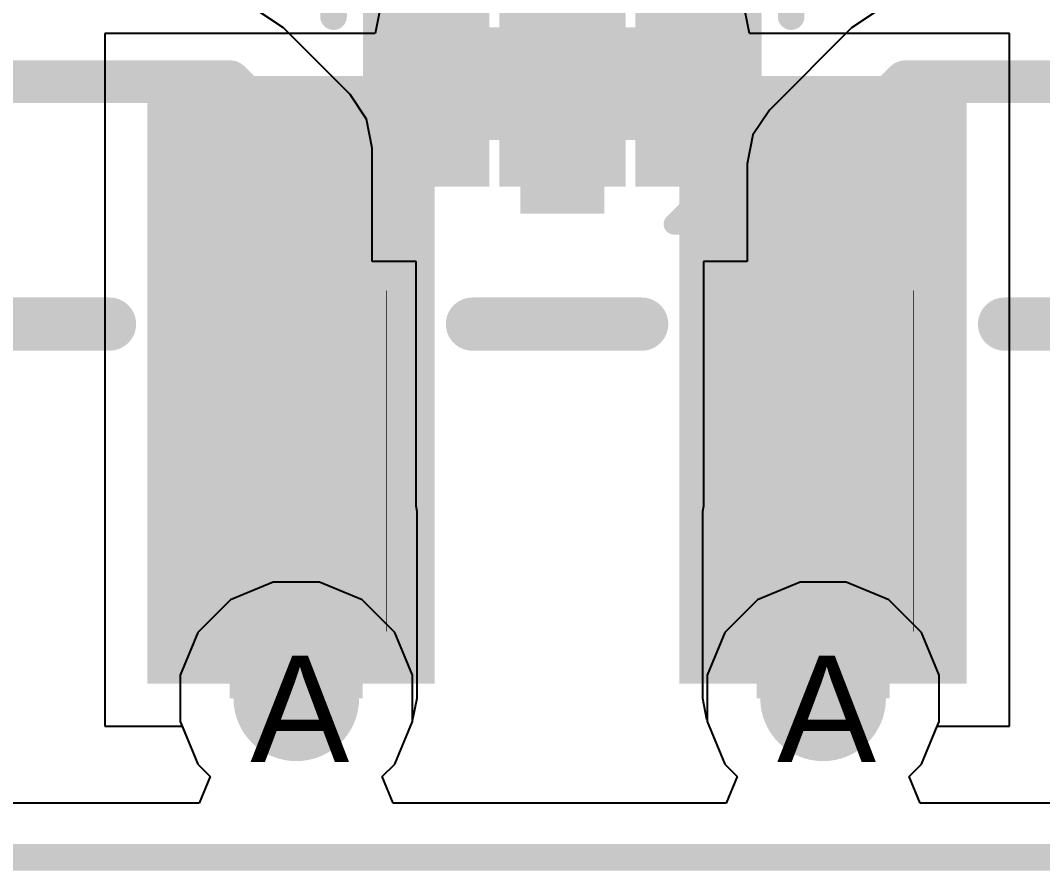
# Model space of a CAD drawing. Header units: inches. Extents: x 0 to 5271, y 0 to 5417.
# Drawn here: x 84.535 to 89.414, y -0.064 to 3.996 of the extents above; entities that cross this region are included whole.
import ezdxf

# ---------------------------------------------------------------- set-up
doc = ezdxf.new("R2010")
doc.units = ezdxf.units.IN
for name, color, linetype in [('Board_Outline', 216, 'Continuous'), ('Bottom Layer', 5, 'Continuous'), ('Bottom Overlay', 54, 'Continuous'), ('Bottom Paste', 16, 'Continuous'), ('Bottom Solder', 6, 'Continuous'), ('Drill Drawing', 1, 'Continuous'), ('L2_GND1', 16, 'Continuous'), ('L3_SIG1', 76, 'Continuous'), ('L4_PWR', 90, 'Continuous'), ('L5_GND2', 156, 'Continuous'), ('L6_SIG2', 130, 'Continuous'), ('L7_GND3', 216, 'Continuous'), ('Top Layer', 1, 'Continuous'), ('Top Overlay', 2, 'Continuous'), ('Top Paste', 8, 'Continuous'), ('Top Solder', 216, 'Continuous'), ('Via Holes', 16, 'Continuous')]:
    doc.layers.add(name, color=color, linetype=linetype)
doc.styles.add('Arial', font='', dxfattribs={"height": 0.2})
doc.styles.get('Arial').set_extended_font_data('Arial')

# ---------------------------------------------------------------- blocks, each defined once
blk = doc.blocks.new('PZ254_2_10_S_169')
at = {"layer": 'Top Layer'}
for points in [[(-6.985, 4.2), (-5.715, 4.2), (-5.715, 1.4), (-6.985, 1.4)], [(-4.445, 4.2), (-3.175, 4.2), (-3.175, 1.4), (-4.445, 1.4)]]:
    blk.add_hatch(color=1, dxfattribs=at).paths.add_polyline_path(points)
at = {"layer": 'Top Paste'}
for points in [[(-6.985, 4.2), (-5.715, 4.2), (-5.715, 1.4), (-6.985, 1.4)], [(-4.445, 4.2), (-3.175, 4.2), (-3.175, 1.4), (-4.445, 1.4)]]:
    blk.add_hatch(color=8, dxfattribs=at).paths.add_polyline_path(points)
at = {"layer": 'Top Solder'}
for points in [[(-7.0358, 4.2508), (-5.6642, 4.2508), (-5.6642, 1.3492), (-7.0358, 1.3492)], [(-4.4958, 4.2508), (-3.1242, 4.2508), (-3.1242, 1.3492), (-4.4958, 1.3492)]]:
    blk.add_hatch(color=216, dxfattribs=at).paths.add_polyline_path(points)
at = {"layer": 'Top Overlay'}
for points in [[(-7.2161, 2.5341, 0.254, 0.254, 0), (-8.0239, 2.5341, 0.254, 0.254, 0)], [(-4.6761, 2.5341, 0.254, 0.254, 0), (-5.4839, 2.5341, 0.254, 0.254, 0)], [(-2.1361, 2.5341, 0.254, 0.254, 0), (-2.9439, 2.5341, 0.254, 0.254, 0)]]:
    blk.add_lwpolyline(points, format="xyseb", dxfattribs=at)
for points in [[(-7.2796, 2.5341, 0.127, 0.127, 1), (-7.1526, 2.5341, 0.127, 0.127, 1)], [(-5.5474, 2.5341, 0.127, 0.127, 1), (-5.4204, 2.5341, 0.127, 0.127, 1)], [(-4.7396, 2.5341, 0.127, 0.127, 1), (-4.6126, 2.5341, 0.127, 0.127, 1)], [(-3.0074, 2.5341, 0.127, 0.127, 1), (-2.8804, 2.5341, 0.127, 0.127, 1)]]:
    blk.add_lwpolyline(points, format="xyseb", close=True, dxfattribs=at)
blk = doc.blocks.new('R___0402_B_362')
at = {"layer": 'Bottom Layer'}
for points in [[(-0.2413, 0.3175), (-0.2413, -0.3175), (-0.6985, -0.3175), (-0.6985, 0.3175)], [(0.6985, 0.3175), (0.6985, -0.3175), (0.2413, -0.3175), (0.2413, 0.3175)]]:
    blk.add_hatch(color=5, dxfattribs=at).paths.add_polyline_path(points)
at = {"layer": 'Bottom Paste'}
for points in [[(-0.2413, 0.3175), (-0.2413, -0.3175), (-0.6985, -0.3175), (-0.6985, 0.3175)], [(0.6985, 0.3175), (0.6985, -0.3175), (0.2413, -0.3175), (0.2413, 0.3175)]]:
    blk.add_hatch(color=16, dxfattribs=at).paths.add_polyline_path(points)
at = {"layer": 'Bottom Solder'}
for points in [[(-0.1863, 0.3725), (-0.1863, -0.3725), (-0.7535, -0.3725), (-0.7535, 0.3725)], [(0.7535, 0.3725), (0.7535, -0.3725), (0.1863, -0.3725), (0.1863, 0.3725)]]:
    blk.add_hatch(color=6, dxfattribs=at).paths.add_polyline_path(points)
at = {"layer": 'Bottom Overlay'}
for points in [[(0.7874, 0.4064, 0.127, 0.127, 0), (-0.7874, 0.4064, 0.127, 0.127, 0)], [(-0.7874, -0.4064, 0.127, 0.127, 0), (-0.7874, 0.4064, 0.127, 0.127, 0)], [(0.7874, -0.4064, 0.127, 0.127, 0), (0.7874, 0.4064, 0.127, 0.127, 0)], [(0.8128, 0.4318, 0.00323, 0.00323, 0), (-0.8128, 0.4318, 0.00323, 0.00323, 0)], [(0.7874, -0.4064, 0.127, 0.127, 0), (-0.7874, -0.4064, 0.127, 0.127, 0)]]:
    blk.add_lwpolyline(points, format="xyseb", dxfattribs=at)
for points in [[(-0.8192, 0.4064, 0.0635, 0.0635, 1), (-0.7557, 0.4064, 0.0635, 0.0635, 1)], [(-0.8192, 0.4064, 0.0635, 0.0635, 1), (-0.7557, 0.4064, 0.0635, 0.0635, 1)], [(0.7556, 0.4064, 0.0635, 0.0635, 1), (0.8191, 0.4064, 0.0635, 0.0635, 1)], [(0.7556, 0.4064, 0.0635, 0.0635, 1), (0.8191, 0.4064, 0.0635, 0.0635, 1)], [(-0.8136, 0.4318, 0.00161, 0.00161, 1), (-0.812, 0.4318, 0.00161, 0.00161, 1)], [(0.812, 0.4318, 0.00161, 0.00161, 1), (0.8136, 0.4318, 0.00161, 0.00161, 1)], [(-0.8192, -0.4064, 0.0635, 0.0635, 1), (-0.7557, -0.4064, 0.0635, 0.0635, 1)], [(-0.8192, -0.4064, 0.0635, 0.0635, 1), (-0.7557, -0.4064, 0.0635, 0.0635, 1)], [(0.7556, -0.4064, 0.0635, 0.0635, 1), (0.8191, -0.4064, 0.0635, 0.0635, 1)], [(0.7556, -0.4064, 0.0635, 0.0635, 1), (0.8191, -0.4064, 0.0635, 0.0635, 1)]]:
    blk.add_lwpolyline(points, format="xyseb", close=True, dxfattribs=at)
blk = doc.blocks.new('R___0402_B_364')
at = {"layer": 'Bottom Layer'}
for points in [[(-0.2413, 0.3175), (-0.2413, -0.3175), (-0.6985, -0.3175), (-0.6985, 0.3175)], [(0.6985, 0.3175), (0.6985, -0.3175), (0.2413, -0.3175), (0.2413, 0.3175)]]:
    blk.add_hatch(color=5, dxfattribs=at).paths.add_polyline_path(points)
at = {"layer": 'Bottom Paste'}
for points in [[(-0.2413, 0.3175), (-0.2413, -0.3175), (-0.6985, -0.3175), (-0.6985, 0.3175)], [(0.6985, 0.3175), (0.6985, -0.3175), (0.2413, -0.3175), (0.2413, 0.3175)]]:
    blk.add_hatch(color=16, dxfattribs=at).paths.add_polyline_path(points)
at = {"layer": 'Bottom Solder'}
for points in [[(-0.1863, 0.3725), (-0.1863, -0.3725), (-0.7535, -0.3725), (-0.7535, 0.3725)], [(0.7535, 0.3725), (0.7535, -0.3725), (0.1863, -0.3725), (0.1863, 0.3725)]]:
    blk.add_hatch(color=6, dxfattribs=at).paths.add_polyline_path(points)
at = {"layer": 'Bottom Overlay'}
for points in [[(0.7874, 0.4064, 0.127, 0.127, 0), (-0.7874, 0.4064, 0.127, 0.127, 0)], [(-0.7874, -0.4064, 0.127, 0.127, 0), (-0.7874, 0.4064, 0.127, 0.127, 0)], [(0.7874, -0.4064, 0.127, 0.127, 0), (0.7874, 0.4064, 0.127, 0.127, 0)], [(0.8128, 0.4318, 0.00323, 0.00323, 0), (-0.8128, 0.4318, 0.00323, 0.00323, 0)], [(0.7874, -0.4064, 0.127, 0.127, 0), (-0.7874, -0.4064, 0.127, 0.127, 0)]]:
    blk.add_lwpolyline(points, format="xyseb", dxfattribs=at)
for points in [[(-0.8192, 0.4064, 0.0635, 0.0635, 1), (-0.7557, 0.4064, 0.0635, 0.0635, 1)], [(-0.8192, 0.4064, 0.0635, 0.0635, 1), (-0.7557, 0.4064, 0.0635, 0.0635, 1)], [(0.7556, 0.4064, 0.0635, 0.0635, 1), (0.8191, 0.4064, 0.0635, 0.0635, 1)], [(0.7556, 0.4064, 0.0635, 0.0635, 1), (0.8191, 0.4064, 0.0635, 0.0635, 1)], [(-0.8136, 0.4318, 0.00161, 0.00161, 1), (-0.812, 0.4318, 0.00161, 0.00161, 1)], [(0.812, 0.4318, 0.00161, 0.00161, 1), (0.8136, 0.4318, 0.00161, 0.00161, 1)], [(-0.8192, -0.4064, 0.0635, 0.0635, 1), (-0.7557, -0.4064, 0.0635, 0.0635, 1)], [(-0.8192, -0.4064, 0.0635, 0.0635, 1), (-0.7557, -0.4064, 0.0635, 0.0635, 1)], [(0.7556, -0.4064, 0.0635, 0.0635, 1), (0.8191, -0.4064, 0.0635, 0.0635, 1)], [(0.7556, -0.4064, 0.0635, 0.0635, 1), (0.8191, -0.4064, 0.0635, 0.0635, 1)]]:
    blk.add_lwpolyline(points, format="xyseb", close=True, dxfattribs=at)
blk = doc.blocks.new('SOT_363_B_376')
at = {"layer": 'Bottom Layer'}
for points in [[(-1.37, 0.45), (-1.37, 0.85), (-0.57, 0.85), (-0.57, 0.45)], [(0.57, 0.45), (0.57, 0.85), (1.37, 0.85), (1.37, 0.45)], [(-1.37, -0.2), (-1.37, 0.2), (-0.57, 0.2), (-0.57, -0.2)], [(0.57, -0.2), (0.57, 0.2), (1.37, 0.2), (1.37, -0.2)], [(-1.37, -0.85), (-1.37, -0.45), (-0.57, -0.45), (-0.57, -0.85)], [(0.57, -0.85), (0.57, -0.45), (1.37, -0.45), (1.37, -0.85)]]:
    blk.add_hatch(color=5, dxfattribs=at).paths.add_polyline_path(points)
at = {"layer": 'Bottom Paste'}
for points in [[(-1.37, 0.45), (-1.37, 0.85), (-0.57, 0.85), (-0.57, 0.45)], [(0.57, 0.45), (0.57, 0.85), (1.37, 0.85), (1.37, 0.45)], [(-1.37, -0.2), (-1.37, 0.2), (-0.57, 0.2), (-0.57, -0.2)], [(0.57, -0.2), (0.57, 0.2), (1.37, 0.2), (1.37, -0.2)], [(-1.37, -0.85), (-1.37, -0.45), (-0.57, -0.45), (-0.57, -0.85)], [(0.57, -0.85), (0.57, -0.45), (1.37, -0.45), (1.37, -0.85)]]:
    blk.add_hatch(color=16, dxfattribs=at).paths.add_polyline_path(points)
at = {"layer": 'Bottom Solder'}
for points in [[(-1.4716, 0.3484), (-1.4716, 0.9516), (-0.4684, 0.9516), (-0.4684, 0.3484)], [(0.4684, 0.3484), (0.4684, 0.9516), (1.4716, 0.9516), (1.4716, 0.3484)], [(-1.4716, -0.3016), (-1.4716, 0.3016), (-0.4684, 0.3016), (-0.4684, -0.3016)], [(0.4684, -0.3016), (0.4684, 0.3016), (1.4716, 0.3016), (1.4716, -0.3016)], [(-1.4716, -0.9516), (-1.4716, -0.3484), (-0.4684, -0.3484), (-0.4684, -0.9516)], [(0.4684, -0.9516), (0.4684, -0.3484), (1.4716, -0.3484), (1.4716, -0.9516)]]:
    blk.add_hatch(color=6, dxfattribs=at).paths.add_polyline_path(points)
at = {"layer": 'Bottom Overlay'}
for points in [[(-0.6604, 1.0922, 0.127, 0.127, 0), (0.508, 1.0922, 0.127, 0.127, 0)], [(-1.651, -0.5334, 0.1, 0.1, 0), (-1.524, -0.6604, 0.1, 0.1, 0)], [(-1.651, -0.5334, 0.1, 0.1, 0), (-1.651, -0.7874, 0.1, 0.1, 0)], [(-1.524, -0.6604, 0.1, 0.1, 0), (-1.651, -0.7874, 0.1, 0.1, 0)], [(-0.6604, -1.0922, 0.127, 0.127, 0), (0.508, -1.0922, 0.127, 0.127, 0)]]:
    blk.add_lwpolyline(points, format="xyseb", dxfattribs=at)
for points in [[(-0.6922, 1.0922, 0.0635, 0.0635, 1), (-0.6287, 1.0922, 0.0635, 0.0635, 1)], [(0.4762, 1.0922, 0.0635, 0.0635, 1), (0.5397, 1.0922, 0.0635, 0.0635, 1)], [(-1.676, -0.5334, 0.05, 0.05, 1), (-1.626, -0.5334, 0.05, 0.05, 1)], [(-1.676, -0.5334, 0.05, 0.05, 1), (-1.626, -0.5334, 0.05, 0.05, 1)], [(-1.549, -0.6604, 0.05, 0.05, 1), (-1.499, -0.6604, 0.05, 0.05, 1)], [(-1.549, -0.6604, 0.05, 0.05, 1), (-1.499, -0.6604, 0.05, 0.05, 1)], [(-1.676, -0.7874, 0.05, 0.05, 1), (-1.626, -0.7874, 0.05, 0.05, 1)], [(-1.676, -0.7874, 0.05, 0.05, 1), (-1.626, -0.7874, 0.05, 0.05, 1)], [(-0.6922, -1.0922, 0.0635, 0.0635, 1), (-0.6287, -1.0922, 0.0635, 0.0635, 1)], [(0.4762, -1.0922, 0.0635, 0.0635, 1), (0.5397, -1.0922, 0.0635, 0.0635, 1)]]:
    blk.add_lwpolyline(points, format="xyseb", close=True, dxfattribs=at)

msp = doc.modelspace()

# ---------------------------------------------------------------- hatches: boundary and pattern name
at = {"layer": 'Bottom Layer'}
for points in [[(86.922, 3.0734), (87.322, 3.0734), (87.322, 4.1044), (86.922, 4.1044)], [(86.272, 3.4247), (87.972, 3.4247), (87.972, 3.9635), (86.272, 3.9635)], [(85.5345, 0.759), (86.1695, 0.759), (86.1695, 1.651), (85.5345, 1.651)], [(88.0491, 0.759), (88.6841, 0.759), (88.6841, 1.651), (88.0491, 1.651)]]:
    msp.add_hatch(color=5, dxfattribs=at).paths.add_polyline_path(points)
h = msp.add_hatch(color=5, dxfattribs=at)
edge = h.paths.add_edge_path()
edge.add_arc((85.852, 0.759), 0.3, 0, 360)
h = msp.add_hatch(color=5, dxfattribs=at)
edge = h.paths.add_edge_path()
edge.add_arc((88.3666, 0.759), 0.3, 0, 360)
at = {"layer": 'L2_GND1'}
h = msp.add_hatch(color=16, dxfattribs=at)
edge = h.paths.add_edge_path()
edge.add_arc((85.852, 0.759), 0.3, 0, 360)
h = msp.add_hatch(color=16, dxfattribs=at)
edge = h.paths.add_edge_path()
edge.add_arc((88.3666, 0.759), 0.3, 0, 360)
at = {"layer": 'L3_SIG1'}
h = msp.add_hatch(color=76, dxfattribs=at)
edge = h.paths.add_edge_path()
edge.add_arc((85.852, 0.759), 0.3, 0, 360)
h = msp.add_hatch(color=76, dxfattribs=at)
edge = h.paths.add_edge_path()
edge.add_arc((88.3666, 0.759), 0.3, 0, 360)
at = {"layer": 'L4_PWR'}
h = msp.add_hatch(color=90, dxfattribs=at)
edge = h.paths.add_edge_path()
edge.add_arc((85.852, 0.759), 0.3, 0, 360)
h = msp.add_hatch(color=90, dxfattribs=at)
edge = h.paths.add_edge_path()
edge.add_arc((88.3666, 0.759), 0.3, 0, 360)
at = {"layer": 'L5_GND2'}
h = msp.add_hatch(color=156, dxfattribs=at)
edge = h.paths.add_edge_path()
edge.add_arc((85.852, 0.759), 0.3, 0, 360)
h = msp.add_hatch(color=156, dxfattribs=at)
edge = h.paths.add_edge_path()
edge.add_arc((88.3666, 0.759), 0.3, 0, 360)
at = {"layer": 'L6_SIG2'}
h = msp.add_hatch(color=130, dxfattribs=at)
edge = h.paths.add_edge_path()
edge.add_arc((85.852, 0.759), 0.3, 0, 360)
h = msp.add_hatch(color=130, dxfattribs=at)
edge = h.paths.add_edge_path()
edge.add_arc((88.3666, 0.759), 0.3, 0, 360)
at = {"layer": 'L7_GND3'}
h = msp.add_hatch(color=216, dxfattribs=at)
edge = h.paths.add_edge_path()
edge.add_arc((85.852, 0.759), 0.3, 0, 360)
h = msp.add_hatch(color=216, dxfattribs=at)
edge = h.paths.add_edge_path()
edge.add_arc((88.3666, 0.759), 0.3, 0, 360)
at = {"layer": 'Top Layer'}
h = msp.add_hatch(color=1, dxfattribs=at)
edge = h.paths.add_edge_path()
edge.add_arc((85.852, 0.759), 0.3, 0, 360)
h = msp.add_hatch(color=1, dxfattribs=at)
edge = h.paths.add_edge_path()
edge.add_arc((88.3666, 0.759), 0.3, 0, 360)
at = {"layer": 'Via Holes'}
h = msp.add_hatch(color=7, dxfattribs=at)
edge = h.paths.add_edge_path()
edge.add_arc((85.852, 0.759), 0.15, 0, 360)
h = msp.add_hatch(color=7, dxfattribs=at)
edge = h.paths.add_edge_path()
edge.add_arc((88.3666, 0.759), 0.15, 0, 360)

# ---------------------------------------------------------------- linework, layer by layer
at = {"layer": 'Board_Outline'}
msp.add_lwpolyline([(0, 0, 0.127, 0.127, 0), (150, 0, 0.127, 0.127, 0)], format="xyseb", dxfattribs=at)
at = {"layer": 'Bottom Layer'}
for p, q in [((85.7909, 3.96), (85.6733, 4.0385)), ((88.6203, 4.0386), (88.5027, 3.96)), ((86.1084, 3.6425), (85.7909, 3.96)), ((88.5027, 3.96), (88.1102, 3.5675)), ((88.5027, 3.96), (88.5027, 3.96)), ((86.187, 3.5248), (86.1084, 3.6425)), ((86.1084, 3.6425), (86.1084, 3.6425)), ((88.1102, 3.5675), (88.0316, 3.4499)), ((86.2146, 3.3861), (86.187, 3.5248)), ((88.0316, 3.4499), (88.004, 3.3111)), ((86.2146, 2.8448), (86.2146, 3.3861)), ((86.2146, 3.3861), (86.2146, 3.3861)), ((88.004, 3.3111), (88.004, 3.3111)), ((88.004, 3.3111), (88.004, 2.8448)), ((86.4235, 2.8448), (86.2146, 2.8448)), ((86.4235, 1.676), (86.4235, 2.8448)), ((88.004, 2.8448), (87.7951, 2.8448)), ((87.7951, 2.8448), (87.7951, 1.676)), ((86.4285, 1.651), (86.4235, 1.676)), ((87.7951, 1.676), (87.7901, 1.651)), ((86.4285, 0.759), (86.4285, 1.651)), ((87.7901, 1.651), (87.7901, 0.759)), ((86.4088, 0.6599), (86.4285, 0.759)), ((87.7901, 0.759), (87.8098, 0.6599)), ((86.3217, 0.4451), (86.406, 0.6488)), ((86.406, 0.6558), (86.4088, 0.6599)), ((86.406, 0.6488), (86.406, 0.6558)), ((87.8098, 0.6599), (87.8126, 0.6558)), ((87.8126, 0.6558), (87.8126, 0.6488)), ((87.8126, 0.6488), (87.8969, 0.4452)), ((86.2625, 0.386), (86.3217, 0.4451)), ((87.8969, 0.4452), (87.9562, 0.386)), ((86.3151, 0.259), (86.2625, 0.386)), ((87.9562, 0.386), (87.9036, 0.259)), ((87.9036, 0.259), (86.3151, 0.259))]:
    msp.add_line(p, q, dxfattribs=at)
for points in [[(83.9366, 3.7036, 0.2032, 0.2032, 0), (85.5345, 3.7036, 0.2032, 0.2032, 0)], [(85.5345, 3.7036, 0.2032, 0.2032, 0), (85.852, 3.3861, 0.2032, 0.2032, 0)], [(88.3666, 3.3111, 0.2032, 0.2032, 0), (88.7591, 3.7036, 0.2032, 0.2032, 0)], [(88.7591, 3.7036, 0.2032, 0.2032, 0), (90.2566, 3.7036, 0.2032, 0.2032, 0)], [(85.852, 2.3622, 0.2032, 0.2032, 0), (85.852, 3.3861, 0.2032, 0.2032, 0)], [(88.3666, 2.3622, 0.2032, 0.2032, 0), (88.3666, 3.3111, 0.2032, 0.2032, 0)]]:
    msp.add_lwpolyline(points, format="xyseb", dxfattribs=at)
for points in [[(85.4837, 3.7036, 0.1016, 0.1016, 1), (85.5853, 3.7036, 0.1016, 0.1016, 1)], [(85.4837, 3.7036, 0.1016, 0.1016, 1), (85.5853, 3.7036, 0.1016, 0.1016, 1)], [(88.7083, 3.7036, 0.1016, 0.1016, 1), (88.8099, 3.7036, 0.1016, 0.1016, 1)], [(88.7083, 3.7036, 0.1016, 0.1016, 1), (88.8099, 3.7036, 0.1016, 0.1016, 1)], [(85.8012, 3.3861, 0.1016, 0.1016, 1), (85.9028, 3.3861, 0.1016, 0.1016, 1)], [(85.8012, 3.3861, 0.1016, 0.1016, 1), (85.9028, 3.3861, 0.1016, 0.1016, 1)], [(88.3158, 3.3111, 0.1016, 0.1016, 1), (88.4174, 3.3111, 0.1016, 0.1016, 1)], [(88.3158, 3.3111, 0.1016, 0.1016, 1), (88.4174, 3.3111, 0.1016, 0.1016, 1)], [(85.8012, 2.3622, 0.1016, 0.1016, 1), (85.9028, 2.3622, 0.1016, 0.1016, 1)], [(88.3158, 2.3622, 0.1016, 0.1016, 1), (88.4174, 2.3622, 0.1016, 0.1016, 1)]]:
    msp.add_lwpolyline(points, format="xyseb", close=True, dxfattribs=at)
at = {"layer": 'L2_GND1'}
for p, q in [((85.7418, 1.313), (85.5382, 1.2286)), ((85.9622, 1.313), (85.7418, 1.313)), ((86.1659, 1.2286), (85.9622, 1.313)), ((88.2564, 1.313), (88.0528, 1.2287)), ((88.4768, 1.313), (88.2564, 1.313)), ((88.6804, 1.2287), (88.4768, 1.313)), ((85.5382, 1.2286), (85.3824, 1.0728)), ((86.3217, 1.0728), (86.1659, 1.2286)), ((88.0528, 1.2287), (87.8969, 1.0728)), ((88.8363, 1.0728), (88.6804, 1.2287)), ((85.3824, 1.0728), (85.298, 0.8692)), ((86.406, 0.8692), (86.3217, 1.0728)), ((87.8969, 1.0728), (87.8126, 0.8692)), ((88.9206, 0.8692), (88.8363, 1.0728)), ((85.298, 0.8692), (85.298, 0.6488)), ((86.406, 0.6488), (86.406, 0.8692)), ((87.8126, 0.8692), (87.8126, 0.6488)), ((88.9206, 0.6488), (88.9206, 0.8692)), ((85.298, 0.6488), (85.3824, 0.4451)), ((86.3217, 0.4451), (86.406, 0.6488)), ((87.8126, 0.6488), (87.8969, 0.4452)), ((88.8363, 0.4452), (88.9206, 0.6488)), ((85.3824, 0.4451), (85.4416, 0.386)), ((86.2625, 0.386), (86.3217, 0.4451)), ((87.8969, 0.4452), (87.9562, 0.386)), ((88.777, 0.386), (88.8363, 0.4452)), ((85.4416, 0.386), (85.389, 0.259)), ((86.3151, 0.259), (86.2625, 0.386)), ((87.9562, 0.386), (87.9036, 0.259)), ((88.8296, 0.259), (88.777, 0.386)), ((85.389, 0.259), (83.7497, 0.259)), ((87.9036, 0.259), (86.3151, 0.259)), ((90.4436, 0.259), (88.8296, 0.259))]:
    msp.add_line(p, q, dxfattribs=at)
at = {"layer": 'L3_SIG1'}
for p, q in [((85.7418, 1.313), (85.5382, 1.2286)), ((85.9622, 1.313), (85.7418, 1.313)), ((86.1659, 1.2286), (85.9622, 1.313)), ((88.2564, 1.313), (88.0528, 1.2287)), ((88.4768, 1.313), (88.2564, 1.313)), ((88.6804, 1.2287), (88.4768, 1.313)), ((85.5382, 1.2286), (85.3824, 1.0728)), ((86.3217, 1.0728), (86.1659, 1.2286)), ((88.0528, 1.2287), (87.8969, 1.0728)), ((88.8363, 1.0728), (88.6804, 1.2287)), ((85.3824, 1.0728), (85.298, 0.8692)), ((86.406, 0.8692), (86.3217, 1.0728)), ((87.8969, 1.0728), (87.8126, 0.8692)), ((88.9206, 0.8692), (88.8363, 1.0728)), ((85.298, 0.8692), (85.298, 0.6488)), ((86.406, 0.6488), (86.406, 0.8692)), ((87.8126, 0.8692), (87.8126, 0.6488)), ((88.9206, 0.6488), (88.9206, 0.8692)), ((85.298, 0.6488), (85.3824, 0.4451)), ((86.3217, 0.4451), (86.406, 0.6488)), ((87.8126, 0.6488), (87.8969, 0.4452)), ((88.8363, 0.4452), (88.9206, 0.6488)), ((85.3824, 0.4451), (85.4416, 0.386)), ((86.2625, 0.386), (86.3217, 0.4451)), ((87.8969, 0.4452), (87.9562, 0.386)), ((88.777, 0.386), (88.8363, 0.4452)), ((85.4416, 0.386), (85.389, 0.259)), ((86.3151, 0.259), (86.2625, 0.386)), ((87.9562, 0.386), (87.9036, 0.259)), ((88.8296, 0.259), (88.777, 0.386)), ((85.389, 0.259), (83.7497, 0.259)), ((87.9036, 0.259), (86.3151, 0.259)), ((90.4436, 0.259), (88.8296, 0.259))]:
    msp.add_line(p, q, dxfattribs=at)
at = {"layer": 'L4_PWR'}
for p, q in [((85.7418, 1.313), (85.5382, 1.2286)), ((85.9622, 1.313), (85.7418, 1.313)), ((86.1659, 1.2286), (85.9622, 1.313)), ((88.2564, 1.313), (88.0528, 1.2287)), ((88.4768, 1.313), (88.2564, 1.313)), ((88.6804, 1.2287), (88.4768, 1.313)), ((85.5382, 1.2286), (85.3824, 1.0728)), ((86.3217, 1.0728), (86.1659, 1.2286)), ((88.0528, 1.2287), (87.8969, 1.0728)), ((88.8363, 1.0728), (88.6804, 1.2287)), ((85.3824, 1.0728), (85.298, 0.8692)), ((86.406, 0.8692), (86.3217, 1.0728)), ((87.8969, 1.0728), (87.8126, 0.8692)), ((88.9206, 0.8692), (88.8363, 1.0728)), ((85.298, 0.8692), (85.298, 0.6488)), ((86.406, 0.6488), (86.406, 0.8692)), ((87.8126, 0.8692), (87.8126, 0.6488)), ((88.9206, 0.6488), (88.9206, 0.8692)), ((85.298, 0.6488), (85.3824, 0.4451)), ((86.3217, 0.4451), (86.406, 0.6488)), ((87.8126, 0.6488), (87.8969, 0.4452)), ((88.8363, 0.4452), (88.9206, 0.6488)), ((85.3824, 0.4451), (85.4416, 0.386)), ((86.2625, 0.386), (86.3217, 0.4451)), ((87.8969, 0.4452), (87.9562, 0.386)), ((88.777, 0.386), (88.8363, 0.4452)), ((85.4416, 0.386), (85.389, 0.259)), ((86.3151, 0.259), (86.2625, 0.386)), ((87.9562, 0.386), (87.9036, 0.259)), ((88.8296, 0.259), (88.777, 0.386)), ((85.389, 0.259), (83.7497, 0.259)), ((87.9036, 0.259), (86.3151, 0.259)), ((90.4436, 0.259), (88.8296, 0.259))]:
    msp.add_line(p, q, dxfattribs=at)
at = {"layer": 'L5_GND2'}
for p, q in [((85.7418, 1.313), (85.5382, 1.2286)), ((85.9622, 1.313), (85.7418, 1.313)), ((86.1659, 1.2286), (85.9622, 1.313)), ((88.2564, 1.313), (88.0528, 1.2287)), ((88.4768, 1.313), (88.2564, 1.313)), ((88.6804, 1.2287), (88.4768, 1.313)), ((85.5382, 1.2286), (85.3824, 1.0728)), ((86.3217, 1.0728), (86.1659, 1.2286)), ((88.0528, 1.2287), (87.8969, 1.0728)), ((88.8363, 1.0728), (88.6804, 1.2287)), ((85.3824, 1.0728), (85.298, 0.8692)), ((86.406, 0.8692), (86.3217, 1.0728)), ((87.8969, 1.0728), (87.8126, 0.8692)), ((88.9206, 0.8692), (88.8363, 1.0728)), ((85.298, 0.8692), (85.298, 0.6488)), ((86.406, 0.6488), (86.406, 0.8692)), ((87.8126, 0.8692), (87.8126, 0.6488)), ((88.9206, 0.6488), (88.9206, 0.8692)), ((85.298, 0.6488), (85.3824, 0.4451)), ((86.3217, 0.4451), (86.406, 0.6488)), ((87.8126, 0.6488), (87.8969, 0.4452)), ((88.8363, 0.4452), (88.9206, 0.6488)), ((85.3824, 0.4451), (85.4416, 0.386)), ((86.2625, 0.386), (86.3217, 0.4451)), ((87.8969, 0.4452), (87.9562, 0.386)), ((88.777, 0.386), (88.8363, 0.4452)), ((85.4416, 0.386), (85.389, 0.259)), ((86.3151, 0.259), (86.2625, 0.386)), ((87.9562, 0.386), (87.9036, 0.259)), ((88.8296, 0.259), (88.777, 0.386)), ((85.389, 0.259), (83.7497, 0.259)), ((87.9036, 0.259), (86.3151, 0.259)), ((90.4436, 0.259), (88.8296, 0.259))]:
    msp.add_line(p, q, dxfattribs=at)
at = {"layer": 'L6_SIG2'}
for p, q in [((85.7418, 1.313), (85.5382, 1.2286)), ((85.9622, 1.313), (85.7418, 1.313)), ((86.1659, 1.2286), (85.9622, 1.313)), ((88.2564, 1.313), (88.0528, 1.2287)), ((88.4768, 1.313), (88.2564, 1.313)), ((88.6804, 1.2287), (88.4768, 1.313)), ((85.5382, 1.2286), (85.3824, 1.0728)), ((86.3217, 1.0728), (86.1659, 1.2286)), ((88.0528, 1.2287), (87.8969, 1.0728)), ((88.8363, 1.0728), (88.6804, 1.2287)), ((85.3824, 1.0728), (85.298, 0.8692)), ((86.406, 0.8692), (86.3217, 1.0728)), ((87.8969, 1.0728), (87.8126, 0.8692)), ((88.9206, 0.8692), (88.8363, 1.0728)), ((85.298, 0.8692), (85.298, 0.6488)), ((86.406, 0.6488), (86.406, 0.8692)), ((87.8126, 0.8692), (87.8126, 0.6488)), ((88.9206, 0.6488), (88.9206, 0.8692)), ((85.298, 0.6488), (85.3824, 0.4451)), ((86.3217, 0.4451), (86.406, 0.6488)), ((87.8126, 0.6488), (87.8969, 0.4452)), ((88.8363, 0.4452), (88.9206, 0.6488)), ((85.3824, 0.4451), (85.4416, 0.386)), ((86.2625, 0.386), (86.3217, 0.4451)), ((87.8969, 0.4452), (87.9562, 0.386)), ((88.777, 0.386), (88.8363, 0.4452)), ((85.4416, 0.386), (85.389, 0.259)), ((86.3151, 0.259), (86.2625, 0.386)), ((87.9562, 0.386), (87.9036, 0.259)), ((88.8296, 0.259), (88.777, 0.386)), ((85.389, 0.259), (83.7497, 0.259)), ((87.9036, 0.259), (86.3151, 0.259)), ((90.4436, 0.259), (88.8296, 0.259))]:
    msp.add_line(p, q, dxfattribs=at)
at = {"layer": 'L7_GND3'}
for p, q in [((85.7418, 1.313), (85.5382, 1.2286)), ((85.9622, 1.313), (85.7418, 1.313)), ((86.1659, 1.2286), (85.9622, 1.313)), ((88.2564, 1.313), (88.0528, 1.2287)), ((88.4768, 1.313), (88.2564, 1.313)), ((88.6804, 1.2287), (88.4768, 1.313)), ((85.5382, 1.2286), (85.3824, 1.0728)), ((86.3217, 1.0728), (86.1659, 1.2286)), ((88.0528, 1.2287), (87.8969, 1.0728)), ((88.8363, 1.0728), (88.6804, 1.2287)), ((85.3824, 1.0728), (85.298, 0.8692)), ((86.406, 0.8692), (86.3217, 1.0728)), ((87.8969, 1.0728), (87.8126, 0.8692)), ((88.9206, 0.8692), (88.8363, 1.0728)), ((85.298, 0.8692), (85.298, 0.6488)), ((86.406, 0.6488), (86.406, 0.8692)), ((87.8126, 0.8692), (87.8126, 0.6488)), ((88.9206, 0.6488), (88.9206, 0.8692)), ((85.298, 0.6488), (85.3824, 0.4451)), ((86.3217, 0.4451), (86.406, 0.6488)), ((87.8126, 0.6488), (87.8969, 0.4452)), ((88.8363, 0.4452), (88.9206, 0.6488)), ((85.3824, 0.4451), (85.4416, 0.386)), ((86.2625, 0.386), (86.3217, 0.4451)), ((87.8969, 0.4452), (87.9562, 0.386)), ((88.777, 0.386), (88.8363, 0.4452)), ((85.4416, 0.386), (85.389, 0.259)), ((86.3151, 0.259), (86.2625, 0.386)), ((87.9562, 0.386), (87.9036, 0.259)), ((88.8296, 0.259), (88.777, 0.386)), ((85.389, 0.259), (83.7497, 0.259)), ((87.9036, 0.259), (86.3151, 0.259)), ((90.4436, 0.259), (88.8296, 0.259))]:
    msp.add_line(p, q, dxfattribs=at)
at = {"layer": 'Top Layer'}
for p, q in [((86.2537, 4.061), (86.2284, 3.934)), ((88.0156, 3.934), (87.9904, 4.061)), ((86.2284, 3.934), (84.9376, 3.934)), ((84.9376, 3.934), (84.9376, 0.626)), ((89.2556, 3.934), (88.0156, 3.934)), ((89.2556, 0.626), (89.2556, 3.934)), ((84.9376, 0.626), (85.3075, 0.626)), ((85.3075, 0.626), (85.3824, 0.4451)), ((88.8363, 0.4452), (88.9112, 0.626)), ((88.9112, 0.626), (89.2556, 0.626)), ((85.3824, 0.4451), (85.4416, 0.386)), ((88.777, 0.386), (88.8363, 0.4452)), ((85.4416, 0.386), (85.389, 0.259)), ((88.8296, 0.259), (88.777, 0.386)), ((85.389, 0.259), (83.7497, 0.259)), ((90.4436, 0.259), (88.8296, 0.259))]:
    msp.add_line(p, q, dxfattribs=at)
for points in [[(85.8518, 0.7877, 0.508, 0.508, 0), (85.8518, 2.3087, 0.508, 0.508, 0)], [(88.3663, 0.7878, 0.508, 0.508, 0), (88.3663, 2.3088, 0.508, 0.508, 0)]]:
    msp.add_lwpolyline(points, format="xyseb", dxfattribs=at)
for points in [[(85.7248, 2.3087, 0.254, 0.254, 1), (85.9788, 2.3087, 0.254, 0.254, 1)], [(88.2393, 2.3088, 0.254, 0.254, 1), (88.4933, 2.3088, 0.254, 0.254, 1)], [(85.7248, 0.7877, 0.254, 0.254, 1), (85.9788, 0.7877, 0.254, 0.254, 1)], [(88.2393, 0.7878, 0.254, 0.254, 1), (88.4933, 0.7878, 0.254, 0.254, 1)]]:
    msp.add_lwpolyline(points, format="xyseb", close=True, dxfattribs=at)

# ---------------------------------------------------------------- block references
for name, p, rotation in [('PZ254_2_10_S_169', (82.0166, 5.08), 180), ('SOT_363_B_376', (87.122, 4.6744), 90), ('R___0402_B_362', (85.852, 1.8923), 270), ('R___0402_B_364', (88.3666, 1.8923), 270)]:
    msp.add_blockref(name, p, dxfattribs=dict(rotation=rotation))

# ---------------------------------------------------------------- texts
at = {"layer": 'Drill Drawing', "style": 'Arial'}
for p in [(85.632, 0.4542), (88.1465, 0.4543)]:
    msp.add_text('A', height=0.508, dxfattribs=at).set_placement(p)

doc.saveas('drawing.dxf')
